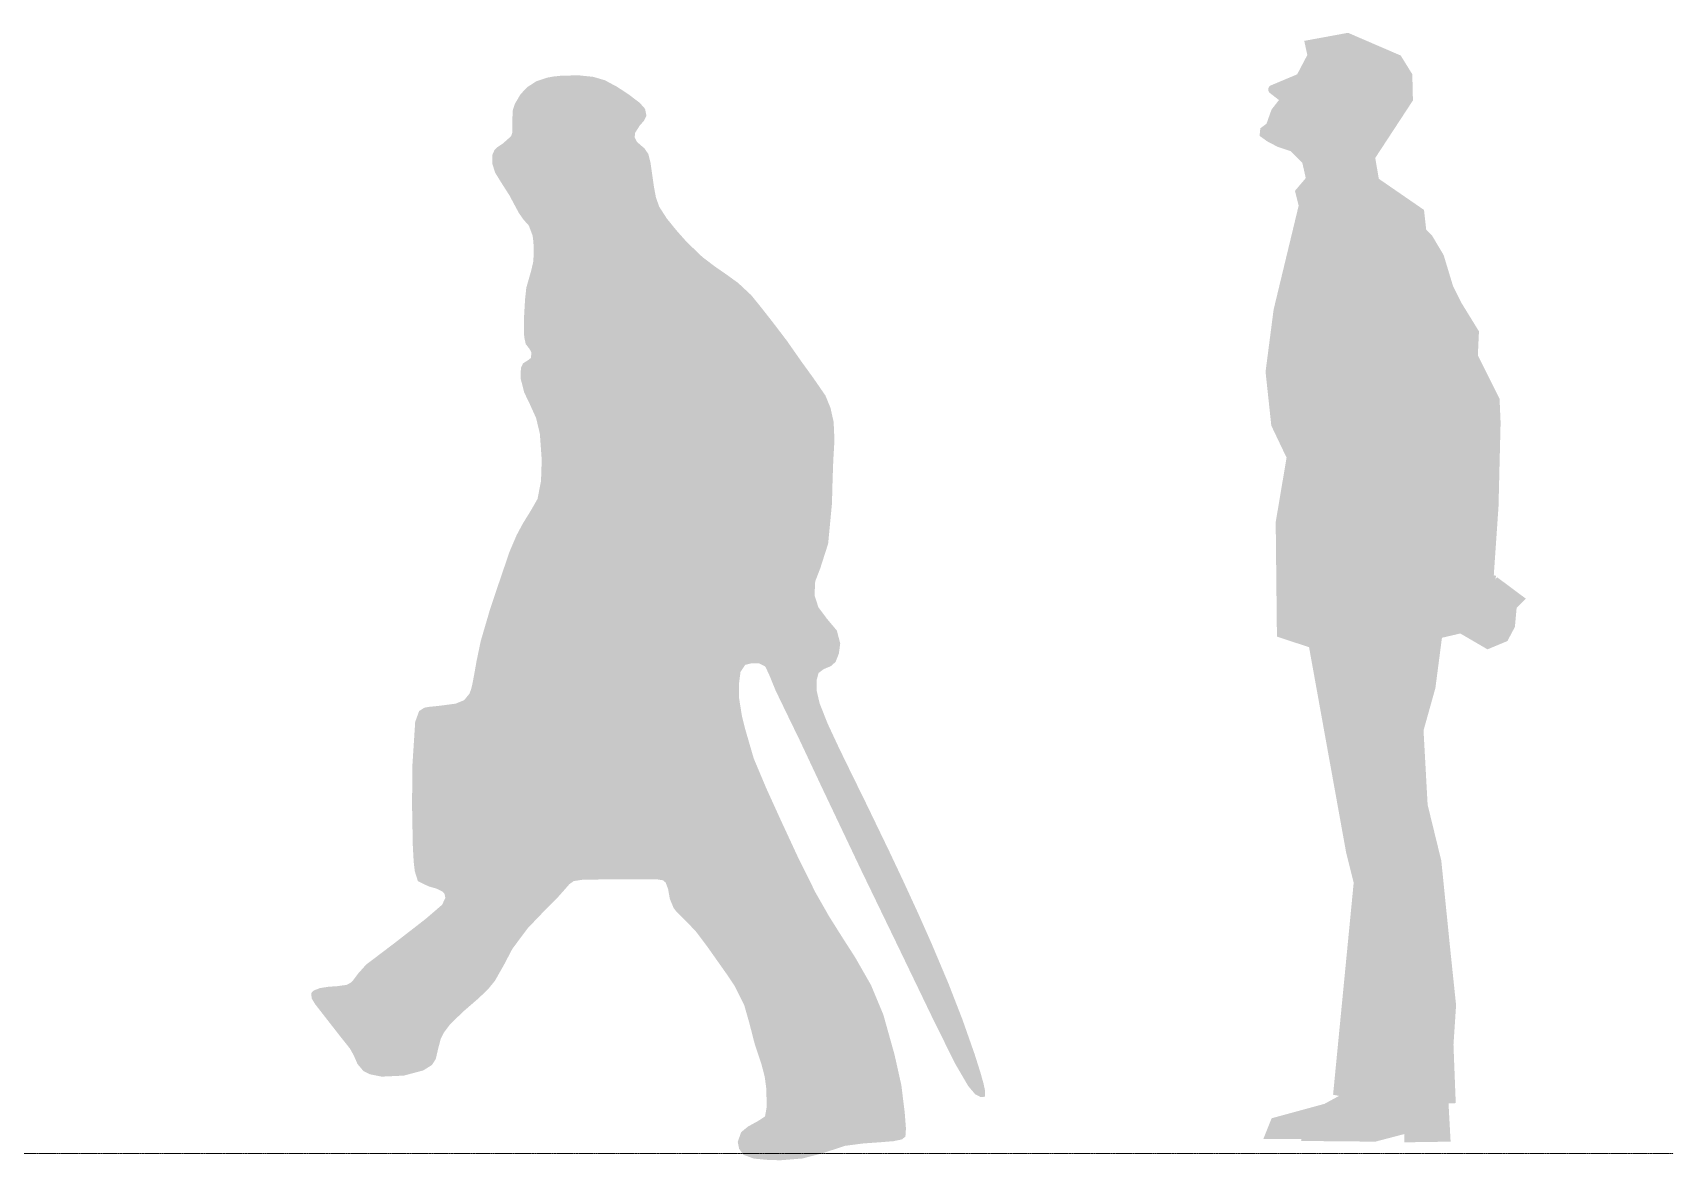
# Model space of a CAD drawing. Header units: inches. Extents: x -449 to 9267, y -5852 to 3388.
# Drawn here: x 7911 to 9225, y -2658 to -1755 of the extents above; entities that cross this region are included whole.
import ezdxf

# ---------------------------------------------------------------- set-up
doc = ezdxf.new("R2010")
doc.units = ezdxf.units.IN
doc.header["$MEASUREMENT"] = 0
doc.linetypes.add('TRATTEGGIATA2', pattern=[0.375, 0.25, -0.125])
doc.layers.add('FIGURE_PERSONE', color=252, linetype='Continuous', lineweight=0)

msp = doc.modelspace()

# ---------------------------------------------------------------- hatches: boundary and pattern name
at = {"layer": 'FIGURE_PERSONE'}
h = msp.add_hatch(color=256, dxfattribs=at)
edge = h.paths.add_edge_path()
edge.add_line((8933.075816156954, -2247.106776023153), (8907.341697537155, -2238.558113909449))
edge.add_line((8907.341697537602, -2238.558113909501), (8906.354432607357, -2146.920574039083))
edge.add_line((8906.35443260691, -2146.920574039017), (8915.062683647477, -2095.266262337668))
edge.add_line((8915.062683647484, -2095.266262337682), (8902.842402323233, -2069.63391091959))
edge.add_line((8902.842402322785, -2069.633910919641), (8898.218450129509, -2026.48376080513))
edge.add_line((8898.218450129949, -2026.483760805073), (8904.706734814941, -1976.55854981071))
edge.add_line((8904.706734814492, -1976.558549810768), (8924.749729072128, -1893.414807118891))
edge.add_line((8924.749729072573, -1893.414807118825), (8921.783650744606, -1881.550493806171))
edge.add_line((8921.783650744619, -1881.550493806237), (8930.437880945028, -1871.379119035575))
edge.add_line((8930.437880945028, -1871.379119035511), (8927.674070058267, -1859.056829183687))
edge.add_line((8927.674070057808, -1859.056829183697), (8918.515976690254, -1849.842455884614))
edge.add_line((8918.515976690265, -1849.842455884616), (8908.13526238804, -1846.428574587461))
edge.add_line((8908.135262388038, -1846.42857458751), (8899.572340489794, -1841.93900945371))
edge.add_line((8899.572340489787, -1841.93900945365), (8893.444634451189, -1837.55688496371))
edge.add_line((8893.444634451196, -1837.55688496372), (8894.064770039255, -1831.444469803362))
edge.add_line((8894.064770039244, -1831.444469803362), (8898.976551829155, -1827.845067417821))
edge.add_line((8898.976551829168, -1827.845067417817), (8903.00564733933, -1816.481433291313))
edge.add_line((8903.00564733932, -1816.481433291308), (8908.948558368225, -1808.840547285797))
edge.add_line((8908.948558368225, -1808.840547285858), (8901.778091809314, -1803.263518029901))
edge.add_arc((8903.938109612529, -1800.397896862312), 3.588518020624794, 111.92754760033151, 232.9921277513169, ccw=False)
edge.add_line((8902.598035548843, -1797.068983662903), (8923.550760852186, -1788.263490284624))
edge.add_line((8923.550760852624, -1788.263490284677), (8931.67058654931, -1772.794236152965))
edge.add_line((8931.670586548862, -1772.794236152913), (8929.215950549235, -1761.45304535049))
edge.add_line((8929.215950549682, -1761.453045350499), (8964.29746022551, -1754.997754117511))
edge.add_line((8964.297460225062, -1754.997754117561), (9006.475971272039, -1773.186620267747))
edge.add_line((9006.47597127204, -1773.18662026769), (9015.7818301123, -1788.215249204188))
edge.add_line((9015.781830112304, -1788.215249204237), (9016.268934707645, -1809.165778439463))
edge.add_line((9016.268934707638, -1809.165778439419), (8986.08753870699, -1855.221361641747))
edge.add_line((8986.087538706546, -1855.221361641743), (8988.953201258963, -1871.924226350119))
edge.add_line((8988.953201258963, -1871.924226350122), (9025.132720396206, -1896.844605546175))
edge.add_line((9025.132720396214, -1896.844605546168), (9026.908868165117, -1912.829947533232))
edge.add_line((9026.908868164668, -1912.829947533231), (9031.460868991386, -1917.190850010571))
edge.add_line((9031.460868991373, -1917.190850010636), (9040.873007830345, -1933.03094214451))
edge.add_line((9040.8730078308, -1933.03094214444), (9048.336390433285, -1957.679865717194))
edge.add_line((9048.33639043328, -1957.679865717262), (9055.257235843696, -1971.521568604243))
edge.add_line((9055.257235843703, -1971.521568604177), (9069.162552281203, -1994.115395609412))
edge.add_line((9069.162552280759, -1994.11539560942), (9068.276596032736, -2013.382796207085))
edge.add_line((9068.276596032723, -2013.382796207079), (9085.661375801565, -2048.0420576676))
edge.add_line((9085.661375802025, -2048.042057667597), (9086.48955859067, -2067.269603265969))
edge.add_line((9086.489558590212, -2067.269603265973), (9084.814936696366, -2134.57705955966))
edge.add_line((9084.814936696377, -2134.577059559655), (9081.023566832311, -2189.633389316874))
edge.add_line((9081.02356683185, -2189.633389316878), (9082.856913538939, -2189.695112199932))
edge.add_line((9082.85691353894, -2189.695112199988), (9082.325839685764, -2192.942538936134))
edge.add_line((9082.325839686222, -2192.942538936084), (9083.649754125141, -2191.010604710779))
edge.add_line((9083.64975412513, -2191.010604710769), (9106.720737063384, -2208.209482927884))
edge.add_line((9106.720737063384, -2208.209482927894), (9099.332988021279, -2215.616314734011))
edge.add_line((9099.332988021284, -2215.616314734012), (9097.9494214848, -2230.835559180133))
edge.add_line((9097.949421484358, -2230.835559180123), (9091.960963457212, -2242.147103075521))
edge.add_line((9091.960963457648, -2242.14710307552), (9075.991729985306, -2248.800945327824))
edge.add_line((9075.991729985311, -2248.800945327879), (9054.208046645004, -2236.096177796596))
edge.add_line((9054.208046644999, -2236.0961777966), (9039.504340534126, -2239.537863915369))
edge.add_line((9039.504340534579, -2239.53786391532), (9034.262736999117, -2279.817582904419))
edge.add_line((9034.262736999124, -2279.817582904419), (9024.761741903365, -2313.768021447991))
edge.add_line((9024.761741903363, -2313.768021447991), (9028.052403788339, -2373.337538476303))
edge.add_line((9028.05240378833, -2373.337538476291), (9039.001367338007, -2418.055680562308))
edge.add_line((9039.001367338016, -2418.055680562364), (9045.937283560941, -2486.878000893227))
edge.add_line((9045.937283560488, -2486.878000893179), (9050.840269015882, -2533.83289774375))
edge.add_line((9050.840269016335, -2533.832897743807), (9048.747706577276, -2565.517730994112))
edge.add_line((9048.74770657727, -2565.517730994048), (9050.56621913702, -2612.275814370454))
edge.add_line((9050.566219137021, -2612.275814370456), (9044.768879218, -2612.308754112289))
edge.add_line((9044.768879217547, -2612.308754112295), (9046.44789331464, -2643.093563070756))
edge.add_line((9046.447893314646, -2643.093563070754), (9009.286768344251, -2643.64820276502))
edge.add_line((9009.286768344246, -2643.64820276502), (9009.286768344246, -2637.043482433004))
edge.add_line((9009.286768344246, -2637.043482433), (8986.170265281611, -2643.097810409588))
edge.add_line((8986.170265281617, -2643.097810409585), (8926.727842625176, -2642.5474180541))
edge.add_line((8926.727842625172, -2642.547418054106), (8927.058079485216, -2640.896240987709))
edge.add_line((8927.058079484763, -2640.896240987771), (8896.456251008176, -2640.896240987715))
edge.add_line((8896.456251008189, -2640.896240987655), (8903.060959273775, -2624.384458257092))
edge.add_line((8903.06095927376, -2624.384458257089), (8945.441206843481, -2612.826206725996))
edge.add_line((8945.44120684349, -2612.826206726051), (8957.05840356293, -2606.477212321724))
edge.add_line((8957.058403562478, -2606.477212321668), (8952.310649802166, -2605.527661892019))
edge.add_line((8952.310649802166, -2605.527661892018), (8968.819125198233, -2435.775879365061))
edge.add_line((8968.819125198686, -2435.775879365072), (8962.822077130972, -2411.823290148918))
edge.add_line((8962.82207713052, -2411.823290148968), (8933.075816156957, -2247.106776023202))
msp.add_hatch(color=256, dxfattribs=at).paths.add_polyline_path([(8493.987446374784, -1974.660246213825), (8486.245405376525, -1965.123346509572), (8475.78874694799, -1955.349836886264), (8466.377711901237, -1948.548535479902), (8456.974529413696, -1942.048411602926), (8447.087623566214, -1934.516674059196), (8434.61628415357, -1922.55618623794), (8426.366107053473, -1913.253215142598), (8418.645707769989, -1903.730752047617), (8412.507738313405, -1894.199281408277), (8409.915620395477, -1886.748429506872), (8408.271069245951, -1877.961720336141), (8406.926085202256, -1868.310657983064), (8405.532583905777, -1858.81878335432), (8403.808066522732, -1852.020023420744), (8400.652016425956, -1847.443365227067), (8396.905453263898, -1844.299659161145), (8394.585093654809, -1842.115005526357), (8392.894806302953, -1838.842996609528), (8393.245486217696, -1835.161175868241), (8396.872370355995, -1829.421636209547), (8400.376619649061, -1825.409460812487), (8402.357863243204, -1821.46729203107), (8401.240082780132, -1815.907629003952), (8397.024105164353, -1811.13618871264), (8387.857791359245, -1804.168216878665), (8378.67783141225, -1798.176985430851), (8368.954382229305, -1792.969220003157), (8359.612073779805, -1790.245883935524), (8348.21459438726, -1789.083024985972), (8334.62223444572, -1789.305904037697), (8327.885586750781, -1790.011614523042), (8322.615691513682, -1790.961482864586), (8314.089713658163, -1793.823017787756), (8306.60846304262, -1798.714898587787), (8301.415941168918, -1804.303178665985), (8296.828685668923, -1812.126443812987), (8295.193952907415, -1817.388189452598), (8294.813268873317, -1828.6470882266), (8294.996356969292, -1834.521916192069), (8293.94495811843, -1837.767329275506), (8287.178498024019, -1843.815518864401), (8283.061625803966, -1846.533264456608), (8280.559185205217, -1849.031923734277), (8278.912483462176, -1852.772344143523), (8278.881574390034, -1859.922958883762), (8281.146804108357, -1867.010937847095), (8286.476453386422, -1875.6425930642), (8292.533453534837, -1885.09562718762), (8297.094686736367, -1893.634982944786), (8300.146475622503, -1899.306242539707), (8303.916562955914, -1904.708097520896), (8308.133666168884, -1909.38847491052), (8311.201613590936, -1917.564208558935), (8311.83148707026, -1923.050349926853), (8312.06509470362, -1931.682628746057), (8311.691499498964, -1938.266395353756), (8310.022973302854, -1945.519456135022), (8306.112632976845, -1959.215473951117), (8305.133827667392, -1968.056163757006), (8304.207030851088, -1984.069468129353), (8304.124835091672, -1992.748407537205), (8304.453691503892, -1998.842657726927), (8305.657821805187, -2004.349996523786), (8308.528124744538, -2007.960644657491), (8310.09516013437, -2010.783830448374), (8309.911747617298, -2015.304690172139), (8308.037646762066, -2016.840122164474), (8303.454060151664, -2019.822949225359), (8301.751900879564, -2023.42265136994), (8301.599108954746, -2032.002781307368), (8304.425853826397, -2043.048768043896), (8308.777607162032, -2052.097153474213), (8313.941985576093, -2063.523127448614), (8316.96576094057, -2076.128173147881), (8318.460185605305, -2097.042176985691), (8317.884484440568, -2113.964720742966), (8315.097176347, -2128.280235299695), (8309.690473239156, -2137.757443834373), (8303.41995629482, -2147.875045215551), (8298.40189489549, -2157.238497686718), (8292.750751586209, -2170.379835269894), (8282.86031937343, -2199.413119982244), (8276.715143151974, -2217.889700960019), (8269.615944463949, -2242.12442740702), (8266.31973883952, -2257.901111349755), (8264.622133362267, -2267.513605665401), (8262.866120829189, -2276.883541485222), (8261.718046057023, -2281.32031617657), (8260.516100765177, -2284.413252448256), (8256.272188970528, -2289.52607492586), (8249.557363956847, -2292.293993287152), (8235.349841939416, -2294.161447825114), (8228.054803942563, -2294.886249424322), (8224.533747291105, -2295.504375425298), (8220.253027098675, -2298.21827738946), (8217.11162298554, -2306.87513348466), (8214.858263496484, -2341.778876853903), (8214.596531954841, -2373.832987038593), (8215.185204440699, -2405.919381027037), (8215.913022899433, -2419.13431543496), (8216.79976232395, -2426.638745275821), (8219.284090560963, -2434.462318467442), (8227.772268209344, -2438.596356692491), (8234.731451705957, -2440.63133676289), (8238.858482032112, -2442.717394583276), (8240.540178962183, -2444.517641766797), (8241.249456489575, -2447.841997112628), (8238.678272355464, -2453.369641157857), (8225.357608072009, -2464.812462012953), (8200.299875704033, -2484.255070074782), (8177.751747522605, -2501.349783189289), (8171.319348825826, -2508.574619936568), (8167.419774769369, -2513.807318975232), (8165.36135160258, -2515.846681771742), (8162.112543562514, -2517.546036354266), (8154.056103622614, -2518.674720888783), (8148.22624208132, -2518.972905970149), (8140.72260915798, -2520.124598775699), (8136.069374493614, -2521.976568265774), (8134.563330759367, -2523.141472387564), (8133.794946275812, -2524.394474379966), (8134.241995701988, -2528.462981681208), (8136.991237088601, -2533.032854104342), (8155.952851025577, -2557.360740994598), (8164.829587382934, -2568.54361833258), (8167.780664885999, -2573.773805824661), (8170.936583408125, -2580.96363973555), (8175.693636546261, -2586.606407229861), (8180.890462192416, -2589.173564913217), (8190.190191143061, -2591.039461761553), (8207.995897828063, -2590.204685643926), (8223.539069501407, -2586.066202746762), (8230.468444506303, -2581.73899678333), (8233.591811467792, -2576.930116227231), (8235.403317806558, -2569.028393614601), (8237.568274822741, -2560.793014232215), (8239.866511688859, -2556.081505116264), (8245.056647593447, -2549.169159010038), (8255.308367380378, -2539.168965164834), (8268.007700987597, -2528.165554870124), (8275.516701616289, -2520.934101471052), (8280.909874560442, -2514.357053898333), (8288.12547682914, -2501.661317821621), (8294.932836704917, -2488.666904941259), (8307.22907149764, -2472.181388216486), (8320.616582444301, -2458.182208093291), (8330.060499664236, -2448.812498839048), (8336.79289456809, -2441.255902223493), (8340.593672405943, -2436.919667930502), (8344.01910409164, -2434.407499307825), (8350.776976664434, -2433.39999539603), (8371.599575350905, -2432.979950758803), (8400.112360372426, -2432.905471509788), (8410.270278029828, -2432.957203683516), (8415.47136778757, -2433.722985463406), (8417.697482863005, -2435.580643935056), (8419.712061231548, -2440.827080718183), (8420.986240546597, -2448.366291742801), (8423.999563727702, -2455.767324367436), (8426.336501585101, -2458.878047936931), (8434.200934473658, -2466.711237009702), (8441.622070731697, -2474.350155659122), (8450.814438153466, -2486.535114947765), (8467.539909887695, -2510.225497675157), (8473.095538004505, -2518.649744679977), (8480.598124076729, -2533.550320784489), (8484.73201839639, -2548.04796788095), (8489.01980409115, -2564.736388908888), (8494.59490999578, -2581.550780756137), (8497.076351527401, -2591.20468344519), (8498.354796362604, -2600.821944169715), (8498.66478216849, -2615.201143525454), (8497.32727958665, -2622.88251974243), (8491.669757693977, -2626.610840825902), (8483.629160666373, -2631.033333272979), (8478.21481793777, -2635.51885828012), (8475.435041756253, -2643.265674705937), (8476.604648122811, -2648.904702848682), (8479.963146946087, -2653.59996221606), (8488.341776053101, -2656.662648692538), (8501.390471676961, -2657.907131248256), (8510.539006247796, -2657.951851683916), (8527.249989031174, -2656.582703413034), (8542.292732186004, -2652.699773961387), (8561.549534611768, -2646.432674287091), (8575.990128445817, -2644.54293467036), (8588.929353817264, -2643.636643163583), (8600.276922630626, -2642.712975155286), (8606.922886519256, -2641.30274535279), (8609.755109928316, -2639.106989241016), (8610.191340216828, -2632.60334115247), (8609.19811577395, -2619.585757503941), (8606.4766958236, -2597.700833388983), (8600.986700715584, -2573.18495818197), (8592.06989373226, -2541.365149667065), (8582.220607731593, -2517.732818996214), (8569.451093202806, -2495.397545350468), (8558.985603625551, -2479.12197249243), (8548.50698429528, -2462.465710703706), (8537.664036605405, -2443.442967637384), (8523.044967661786, -2413.890902721105), (8509.655094665344, -2384.984575003109), (8498.527999697937, -2360.540064822504), (8488.29351125189, -2336.266915089334), (8481.172848566071, -2311.77697449585), (8478.760251718908, -2301.905706531776), (8476.361376685294, -2286.826983319392), (8476.367317598473, -2276.892494095533), (8477.683429674682, -2266.829232898235), (8481.445448880593, -2261.210017066929), (8486.47858131335, -2259.97813876468), (8492.625026017704, -2260.098068362786), (8497.594748971896, -2262.631158454664), (8500.7520566639, -2269.409406580948), (8505.756372243675, -2281.680011019911), (8513.869979965224, -2298.510775909148), (8525.16564828332, -2321.755960323499), (8542.718374239383, -2359.12535880036), (8574.624027561207, -2426.28380751131), (8604.046230704742, -2487.113429717923), (8632.294296942127, -2545.738010041037), (8649.641814031318, -2580.705717129531), (8660.067416728489, -2598.569644816438), (8665.553991142282, -2605.033478041762), (8670.072006373128, -2607.442489658613), (8673.401067918297, -2607.11509125166), (8673.586858963463, -2602.4043741403), (8672.265406070132, -2596.340712331235), (8669.84188752227, -2587.703203837897), (8665.254993974115, -2573.197064969485), (8655.500738270377, -2545.452721344234), (8644.320176975089, -2516.670286416775), (8630.672403567456, -2484.325405253665), (8619.544228965606, -2459.331610653171), (8608.092388251505, -2434.471201002176), (8597.175336487606, -2411.304678297151), (8578.721700715396, -2373.081887610955), (8565.491578526242, -2346.113691762832), (8556.277252854168, -2327.201017240892), (8547.52449943444, -2308.413028413284), (8541.086728198236, -2292.194897391353), (8538.541760020875, -2281.340537882526), (8538.563720270206, -2273.825532734903), (8540.204978082591, -2267.712563080117), (8544.299440076138, -2264.639052791405), (8550.061662952372, -2262.243180218327), (8553.831087217506, -2258.856807269854), (8556.448766897724, -2252.19243523675), (8557.546632373342, -2244.099530251551), (8554.85074158966, -2233.755804021173), (8546.783846511855, -2224.146048223585), (8540.052666754942, -2215.089718612013), (8536.961481287231, -2205.504504719414), (8537.511634206749, -2194.383397879312), (8541.568082557234, -2183.847331495752), (8547.859769542847, -2164.234235206255), (8550.93480964104, -2131.883416791665), (8551.458893895688, -2112.029788006083), (8551.979966265135, -2097.524493166115), (8552.932358247126, -2081.297427382582), (8552.263189733145, -2066.635741701568), (8549.765584881388, -2055.474344204966), (8545.695469954459, -2045.524231557662), (8535.919247381607, -2031.346590228073), (8526.47958419517, -2018.3461258139), (8514.922033923824, -2001.789916213529), (8503.449254978885, -1986.720780820964)])

# ---------------------------------------------------------------- linework, layer by layer
at = {"layer": 'FIGURE_PERSONE', "color": 252, "linetype": 'TRATTEGGIATA2'}
msp.add_line((2956.523357484868, -2652.567772395851), (9224.735398809134, -2652.567772395851), dxfattribs=at)

doc.saveas('drawing.dxf')
